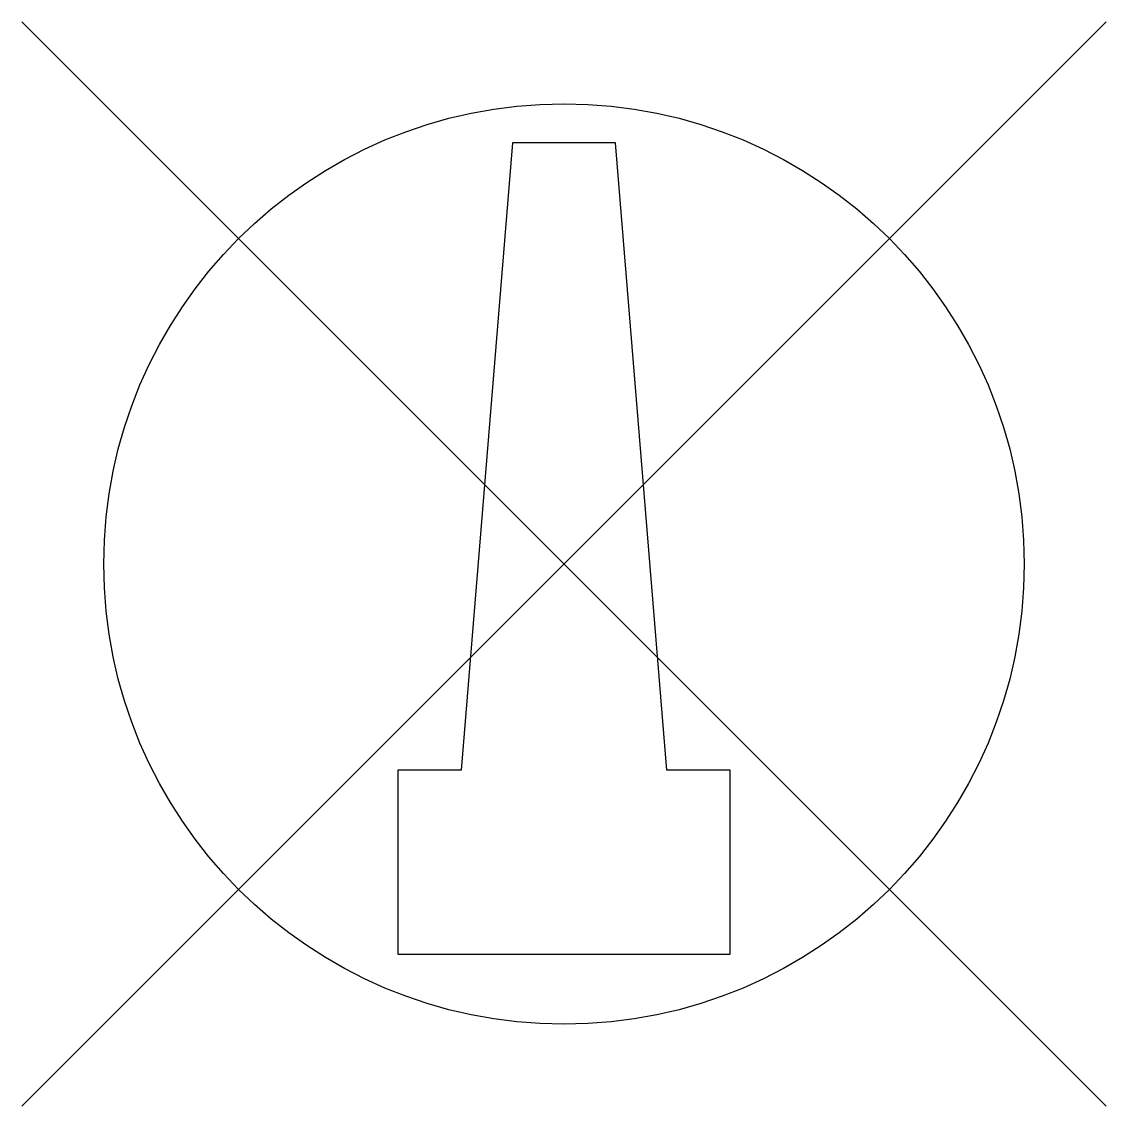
# Model space of a CAD drawing. Header units: metres. Extents: x -2.12 to 2.12, y -2.12 to 2.12.
import ezdxf

# ---------------------------------------------------------------- set-up
doc = ezdxf.new("R2010")
doc.units = ezdxf.units.M

msp = doc.modelspace()

# ---------------------------------------------------------------- linework, layer by layer
at = {"flags": 128}
for points in [[(-2.1213, 2.1213), (2.1213, -2.1213)], [(-2.1213, -2.1213), (2.1213, 2.1213)]]:
    msp.add_lwpolyline(points, dxfattribs=at)
msp.add_lwpolyline([(0.4016, -0.8066), (0.2016, 1.6469), (-0.2016, 1.6469), (-0.4016, -0.8066), (-0.65, -0.8066), (-0.65, -1.5266), (0.65, -1.5266), (0.65, -0.8066)], close=True)
msp.add_circle((0, 0), 1.8)

doc.saveas('drawing.dxf')
